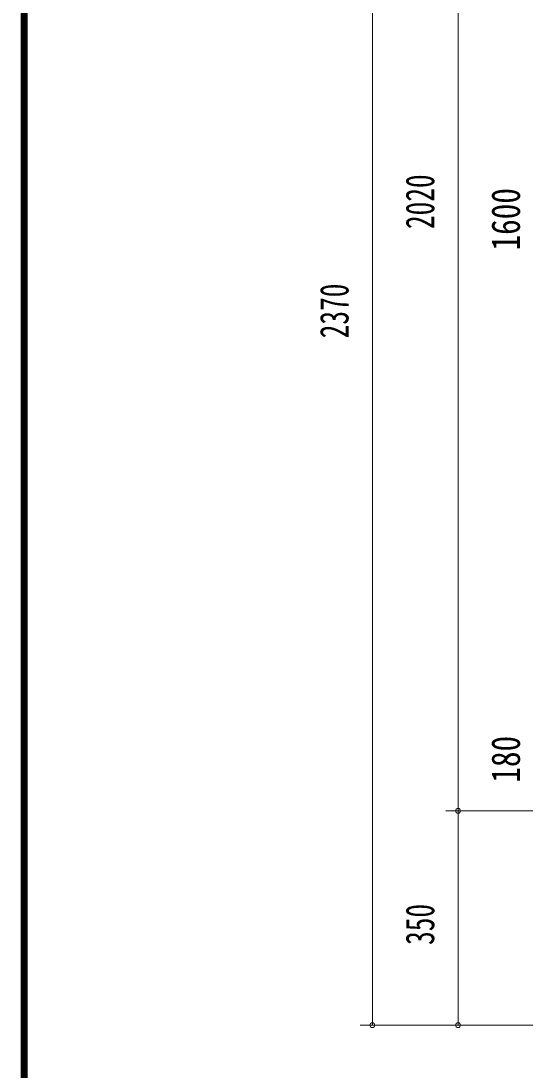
# Model space of a CAD drawing. Units: millimetres, scale not verified. Extents: x -5740 to 5740, y -4020 to 4020.
# Drawn here: x -5740 to -4916, y -2577 to -862 of the extents above; entities that cross this region are included whole.
import ezdxf
from ezdxf.enums import TextEntityAlignment as Align

# ---------------------------------------------------------------- set-up
doc = ezdxf.new("R2010")
doc.units = ezdxf.units.MM
doc.header["$LTSCALE"] = 10
doc.layers.add('0-1_0-00', color=4, linetype='Continuous', lineweight=18)
doc.layers.add('0-B_2ラック-F寸法', color=3, linetype='Continuous', lineweight=18)
doc.styles.add('ＭＳ ゴシック', font='')
doc.styles.get('ＭＳ ゴシック').set_extended_font_data('MS Gothic')

msp = doc.modelspace()

# ---------------------------------------------------------------- linework, layer by layer
at = {"layer": '0-1_0-00', "color": 5}
for points in [[(5739.71, 4020.13), (-5740.29, 4020.13), (-5740.29, -4019.87), (5739.71, -4019.87)], [(5738.71, 4019.13), (5738.71, -4018.87), (-5739.29, -4018.87), (-5739.29, 4019.13)], [(5737.71, 4018.13), (5737.71, -4017.87), (-5738.29, -4017.87), (-5738.29, 4018.13)], [(5736.71, 4017.13), (5736.71, -4016.87), (-5737.29, -4016.87), (-5737.29, 4017.13)], [(5735.71, 4016.13), (5735.71, -4015.87), (-5736.29, -4015.87), (-5736.29, 4016.13)], [(5734.71, 4015.13), (5734.71, -4014.87), (-5735.29, -4014.87), (-5735.29, 4015.13)], [(5733.71, 4014.13), (5733.71, -4013.87), (-5734.29, -4013.87), (-5734.29, 4014.13)], [(5732.71, 4013.13), (5732.71, -4012.87), (-5733.29, -4012.87), (-5733.29, 4013.13)], [(5731.71, 4012.13), (5731.71, -4011.87), (-5732.29, -4011.87), (-5732.29, 4012.13)], [(5730.71, 4011.13), (5730.71, -4010.87), (-5731.29, -4010.87), (-5731.29, 4011.13)], [(5729.71, 4010.13), (5729.71, -4009.87), (-5730.29, -4009.87), (-5730.29, 4010.13)]]:
    msp.add_lwpolyline(points, close=True, dxfattribs=at)
at = {"layer": '0-B_2ラック-F寸法'}
for p, q in [((-5166.49, -131.79), (-5166.49, -2501.79)), ((-5026.49, -2151.79), (-5026.49, -131.79)), ((-5046.49, -2151.79), (-3927.24, -2151.79)), ((-5026.49, -2151.79), (-5026.49, -2501.79)), ((-5186.49, -2501.79), (-4115.85, -2501.79))]:
    msp.add_line(p, q, dxfattribs=at)
for centre, start, end in [((-5026.49, -2151.79), 0, 180), ((-5026.49, -2151.79), 180, 0), ((-5166.49, -2501.79), 0, 180), ((-5166.49, -2501.79), 180, 0), ((-5026.49, -2501.79), 0, 180), ((-5026.49, -2501.79), 180, 0)]:
    msp.add_arc(centre, 4, start, end, dxfattribs=at)

# ---------------------------------------------------------------- texts
at = {"layer": '0-B_2ラック-F寸法', "color": 7, "style": 'ＭＳ ゴシック'}
for s, width, p in [('2020', 0.7, (-5051.29, -1201.45)), ('1600', 0.8, (-4911.29, -1236.52)), ('2370', 0.7, (-5191.29, -1379.88)), ('180', 0.8, (-4911.29, -2105.71)), ('350', 0.7, (-5051.29, -2370.69))]:
    msp.add_text(s, height=46.89, rotation=90, dxfattribs=dict(at, width=width)).set_placement(p, align=Align.BOTTOM_LEFT)

doc.saveas('drawing.dxf')
